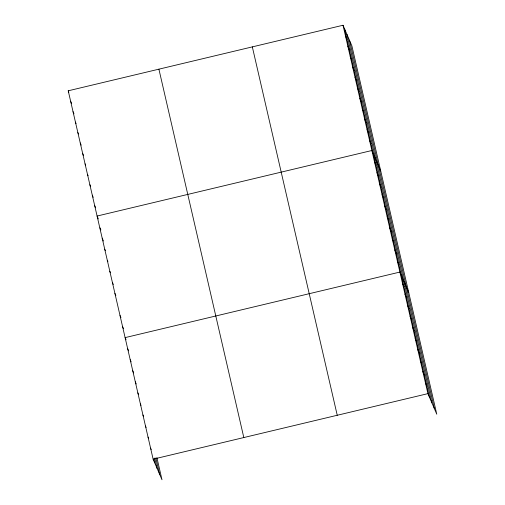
<?xml version="1.0" encoding="UTF-8"?>
<svg xmlns="http://www.w3.org/2000/svg" width="505" height="505" viewBox="0 0 505 505"><rect width="100%" height="100%" fill="white"/><g stroke="black" fill="none" stroke-linecap="round" stroke-linejoin="round"><path stroke-width="0.76" d="M156.897 457.65L161.991 479.75L153.129 459.184L68.225 90.799L343.009 25.25L351.871 45.816L436.774 414.201L427.918 393.635L343.009 25.25M153.129 459.184L427.918 393.635M345.42 35.685L346.967 39.289M347.825 46.125L349.372 49.724M350.23 56.56L351.777 60.164M352.635 67.001L354.182 70.599M355.04 77.435L356.593 81.04M357.445 87.876L358.998 91.474M359.85 98.311L361.403 101.915M362.255 108.752L363.808 112.35M364.66 119.186L366.213 122.791M367.066 129.627L368.618 133.225M369.477 140.062L371.023 143.666M380.738 171.069L371.882 150.503L97.093 216.045L98.33 218.93M374.426 161.556L375.979 165.154M376.976 172.603L378.523 176.207M379.52 183.656L381.073 187.254M382.07 194.709L383.617 198.307M384.614 205.762L386.167 209.36M387.165 216.809L388.711 220.414M389.709 227.862L391.261 231.46M392.259 238.916L393.805 242.514M394.803 249.969L396.356 253.567M397.353 261.016L398.906 264.62M408.76 292.635L399.897 272.069L125.114 337.618L126.042 339.777M402.447 283.122L404 286.72M404.991 294.175L406.544 297.773M407.541 305.222L409.094 308.826M410.092 316.275L411.638 319.873M412.635 327.328L414.188 330.926M415.186 338.382L416.732 341.98M417.73 349.428L419.283 353.033M420.28 360.482L421.827 364.08M422.824 371.535L424.377 375.133M425.374 382.588L426.921 386.186M68.225 90.799L68.844 92.238M70.631 101.234L71.558 103.392M73.036 111.674L73.964 113.833M75.441 122.109L76.059 123.548M77.846 132.55L78.464 133.989M80.251 142.984L81.185 145.143M82.656 153.419L83.59 155.584M85.061 163.86L85.686 165.299M87.466 174.294L88.091 175.74M89.877 184.735L90.496 186.175M92.282 195.17L93.21 197.335M94.688 205.611L95.615 207.77M99.952 227.818L100.88 229.977M102.187 238.152L103.424 241.03M104.731 249.205L105.356 250.644M107.281 260.252L107.9 261.697M109.831 271.305L110.45 272.744M112.375 282.358L113.303 284.517M114.925 293.411L115.853 295.57M120.02 315.511L120.947 317.67M122.563 326.565L123.498 328.723M127.658 348.665L128.592 350.83M130.208 359.718L131.136 361.877M132.752 370.771L133.686 372.93M135.302 381.824L136.23 383.983M137.846 392.871L138.471 394.317M140.396 403.924L141.015 405.363M142.94 414.977L143.565 416.417M145.49 426.031L146.109 427.47M148.034 437.077L148.659 438.523M150.585 448.131L151.203 449.57M349.46 40.217L434.363 408.602M346.973 34.447L431.882 402.838M344.562 28.848L429.471 397.239M252.33 46.883L337.239 415.268M158.905 69.166L243.814 437.551M155.843 457.94L159.58 474.151M154.713 458.067L157.093 468.381M153.836 459.102L154.681 462.782"/></g></svg>
